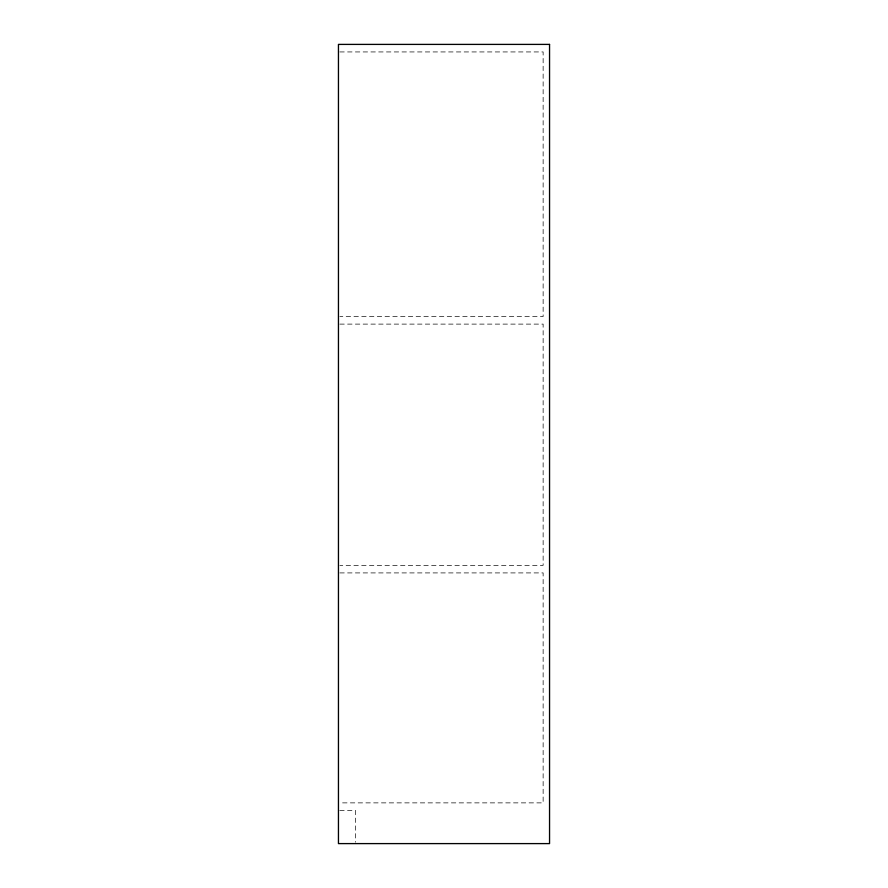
<?xml version="1.0" encoding="UTF-8"?>
<svg xmlns="http://www.w3.org/2000/svg" width="888" height="888" viewBox="0 0 888 888"><rect width="100%" height="100%" fill="white"/><g stroke="black" fill="none" stroke-linecap="round" stroke-linejoin="round"><path stroke-width="0.67" stroke-dasharray="4.44 3.33" d="M339.827 51.937L543.134 51.937L543.134 316.561L339.827 316.561M339.827 324.109L543.134 324.109L543.134 565.367L339.827 565.367M339.827 572.915L543.134 572.915L543.134 802.874L339.827 802.874M339.749 810.411L355.4 810.411L355.4 842.213"/><path stroke-width="1.33" d="M549.55 44.4L338.45 44.4L338.45 843.6L549.55 843.6L549.55 44.4"/></g></svg>
